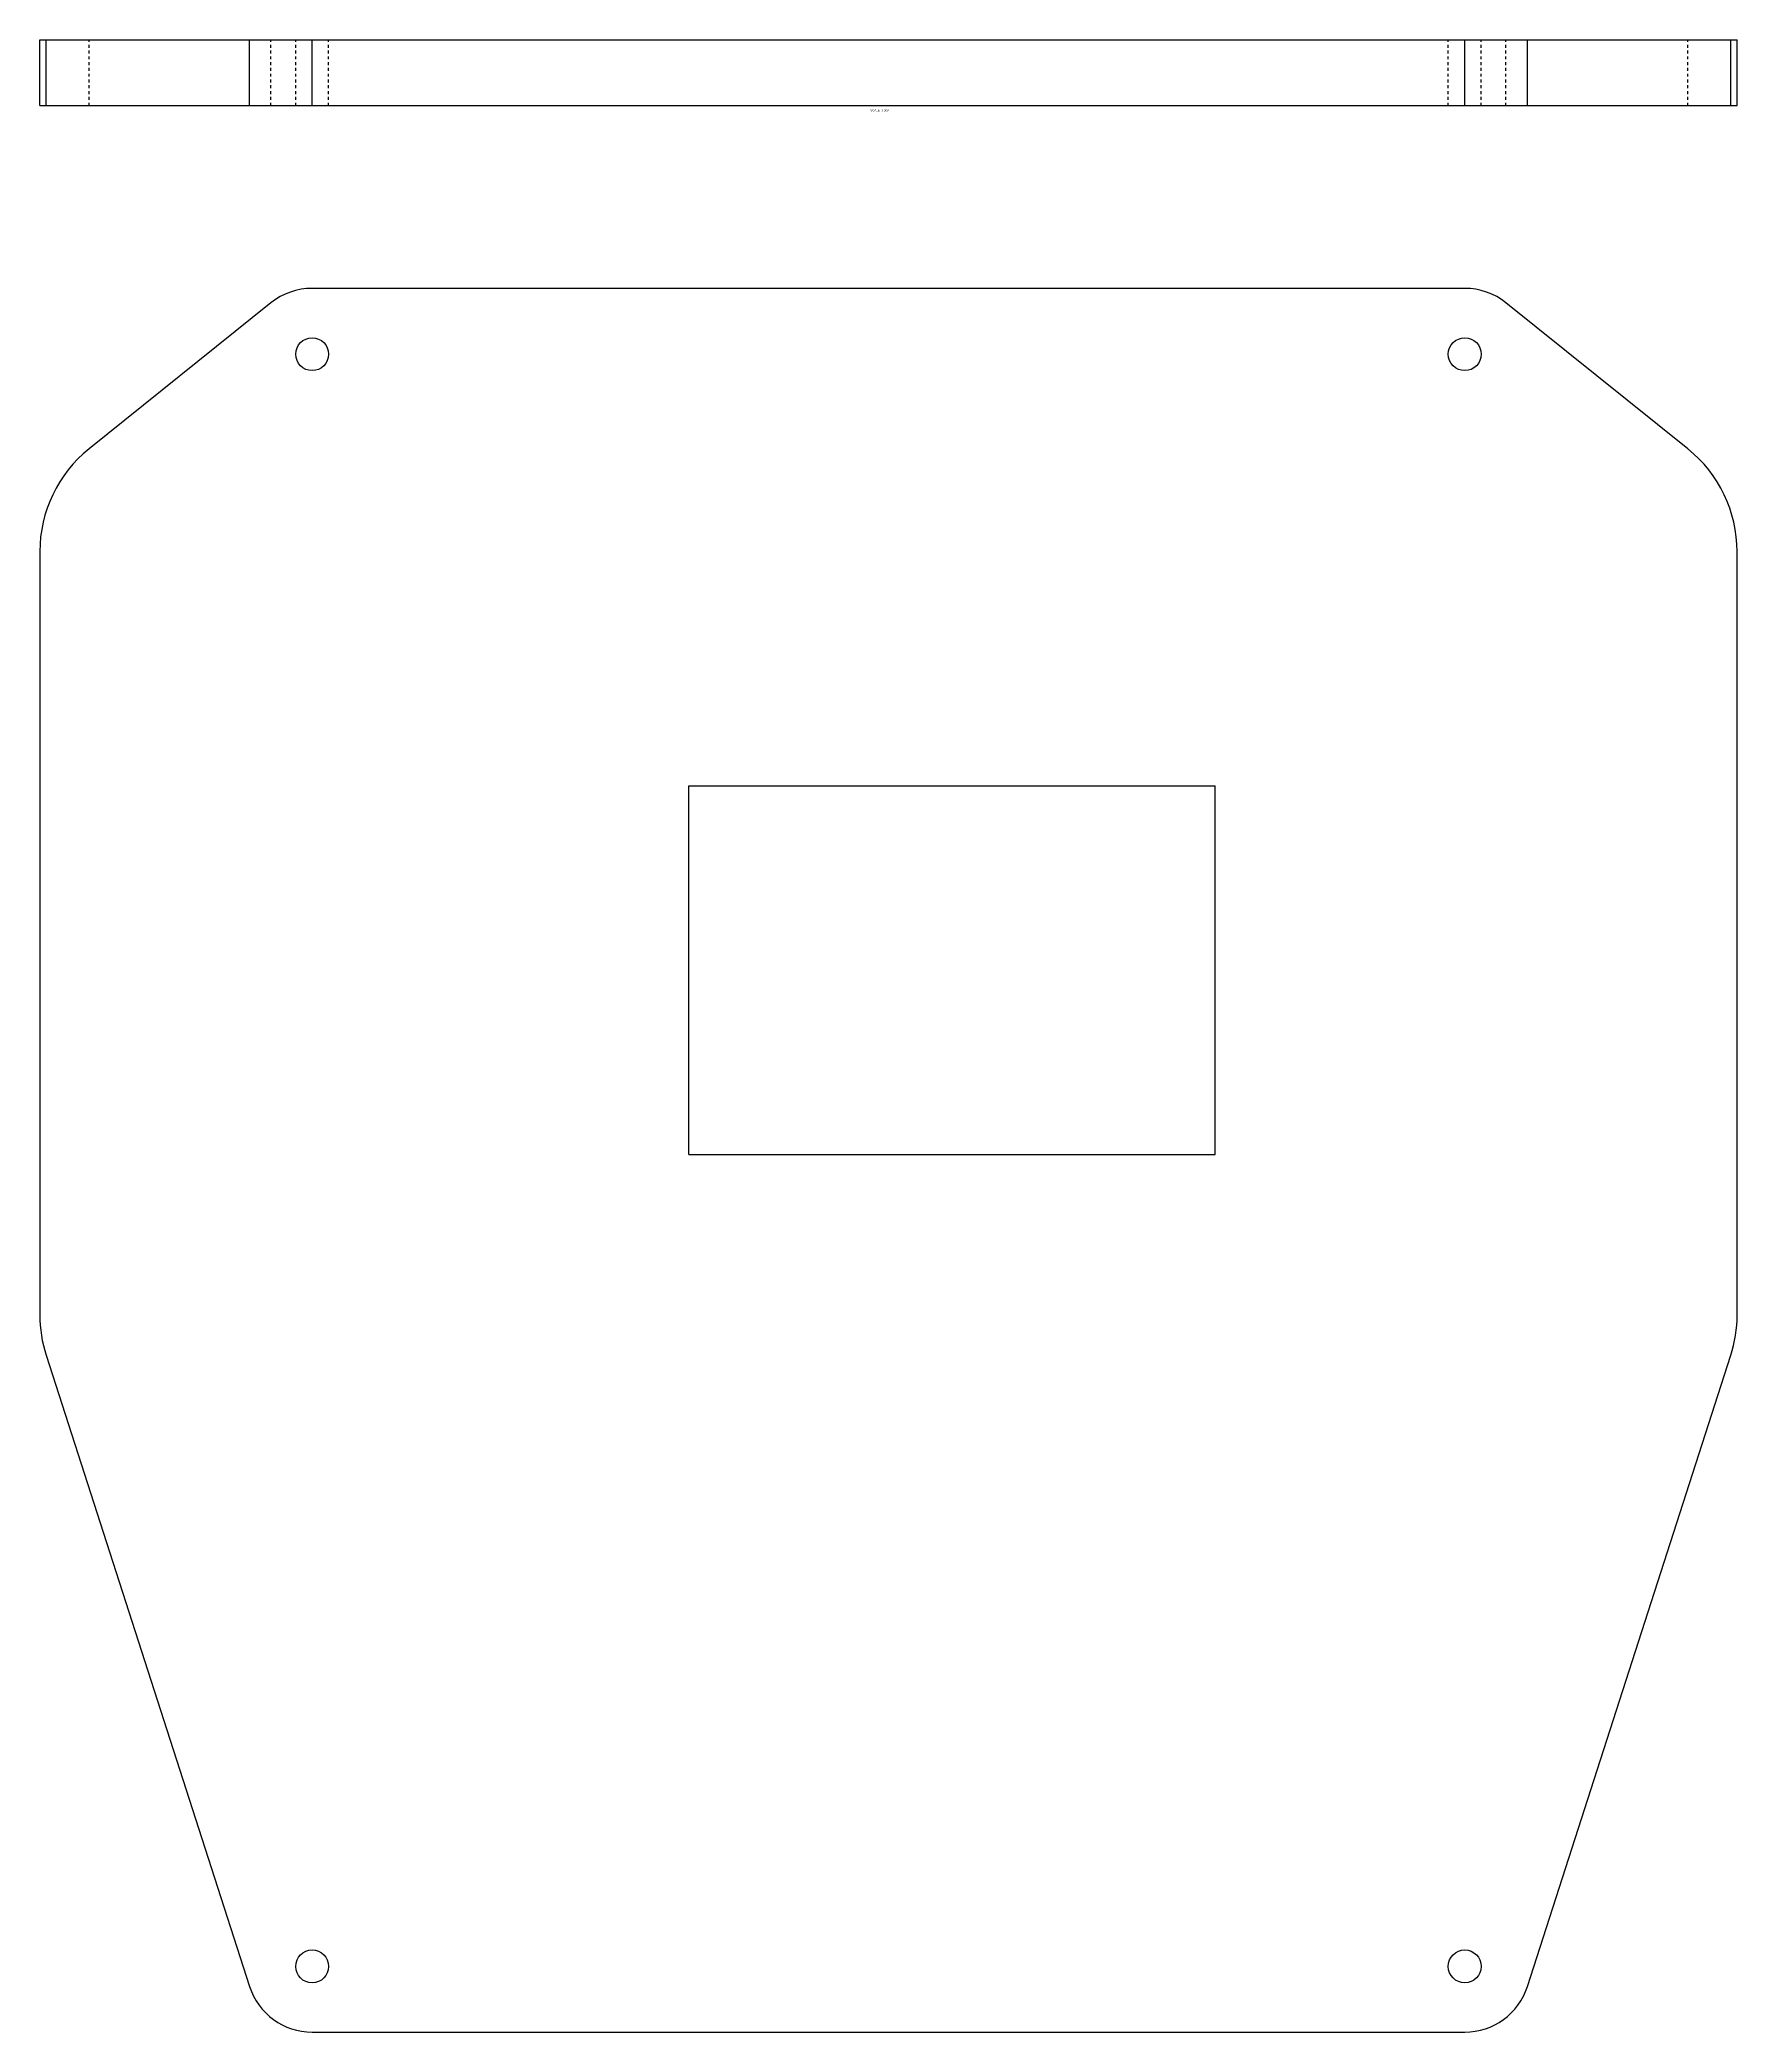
# Model space of a CAD drawing. Header units: inches. Extents: x -49 to 80, y -67 to 85.
import ezdxf

# ---------------------------------------------------------------- set-up
doc = ezdxf.new("R2010")
doc.units = ezdxf.units.IN
doc.header["$LTSCALE"] = 2.2
doc.header["$MEASUREMENT"] = 0
doc.linetypes.add('HIDDEN', pattern=[0.2, 0.1, -0.1])
doc.layers.get('0').update_dxf_attribs({"linetype": 'CONTINUOUS'})
doc.layers.add('02___PRT_ALL_AXES', color=7, linetype='CONTINUOUS')
doc.styles.get("Standard").update_dxf_attribs({"font": 'ar_wgl__.ttf'})

msp = doc.modelspace()

# ---------------------------------------------------------------- linework, layer by layer
at = {"color": 7, "linetype": 'CONTINUOUS'}
for p, q in [((0, 0), (0, 28)), ((0, 28), (40, 28)), ((40, 0), (40, 28)), ((0, 0), (40, 0))]:
    msp.add_line(p, q, dxfattribs=at)
at = {"layer": '02___PRT_ALL_AXES', "color": 7, "linetype": 'CONTINUOUS'}
for p, q in [((-49.33, 79.69), (-49.33, 84.69)), ((-49.33, 84.69), (79.67, 84.69)), ((-48.85, 79.69), (-48.85, 84.69)), ((-33.39, 79.69), (-33.39, 84.69)), ((-28.63, 79.69), (-28.63, 84.69)), ((58.97, 79.69), (58.97, 84.69)), ((63.73, 79.69), (63.73, 84.69)), ((79.19, 79.69), (79.19, 84.69)), ((79.67, 79.69), (79.67, 84.69)), ((-49.33, 79.69), (79.67, 79.69)), ((58.97, 65.8), (-28.63, 65.8)), ((-31.76, 64.7), (-45.59, 53.6)), ((75.93, 53.6), (62.1, 64.7)), ((-49.33, 45.8), (-49.33, -12.2)), ((79.67, -12.2), (79.67, 45.8)), ((-48.85, -15.27), (-33.39, -63.23)), ((63.73, -63.23), (79.19, -15.27)), ((-28.63, -66.7), (58.97, -66.7))]:
    msp.add_line(p, q, dxfattribs=at)
at = {"layer": '02___PRT_ALL_AXES', "color": 8, "linetype": 'HIDDEN'}
for p, q in [((-45.59, 79.69), (-45.59, 84.69)), ((-31.76, 79.69), (-31.76, 84.69)), ((-29.88, 79.69), (-29.88, 84.69)), ((-27.38, 79.69), (-27.38, 84.69)), ((57.72, 79.69), (57.72, 84.69)), ((60.22, 79.69), (60.22, 84.69)), ((62.1, 79.69), (62.1, 84.69)), ((75.93, 79.69), (75.93, 84.69))]:
    msp.add_line(p, q, dxfattribs=at)
at = {"layer": '02___PRT_ALL_AXES', "color": 7, "linetype": 'CONTINUOUS'}
for centre in [(-28.63, 60.8), (58.97, 60.8), (-28.63, -61.7), (58.97, -61.7)]:
    msp.add_circle(centre, 1.25, dxfattribs=at)
for centre, radius, start, end in [((-28.63, 60.8), 5, 90, 128.7609), ((58.97, 60.8), 5, 51.2391, 90), ((-39.33, 45.8), 10, 128.7609, 180), ((69.67, 45.8), 10, 0, 51.2391), ((-39.33, -12.2), 10, 180, 197.8646), ((69.67, -12.2), 10, 342.1354, 360), ((-28.63, -61.7), 5, 197.8646, 270), ((58.97, -61.7), 5, 270, 342.1354)]:
    msp.add_arc(centre, radius, start, end, dxfattribs=at)

# ---------------------------------------------------------------- texts
at = {"color": 2, "linetype": 'CONTINUOUS', "insert": (15.17, 79.41), "char_height": 0.1562, "width": 1.3813, "attachment_point": 3, "line_spacing_factor": 0.9}
msp.add_mtext('SCALE  1.000', dxfattribs=at)

doc.saveas('drawing.dxf')
